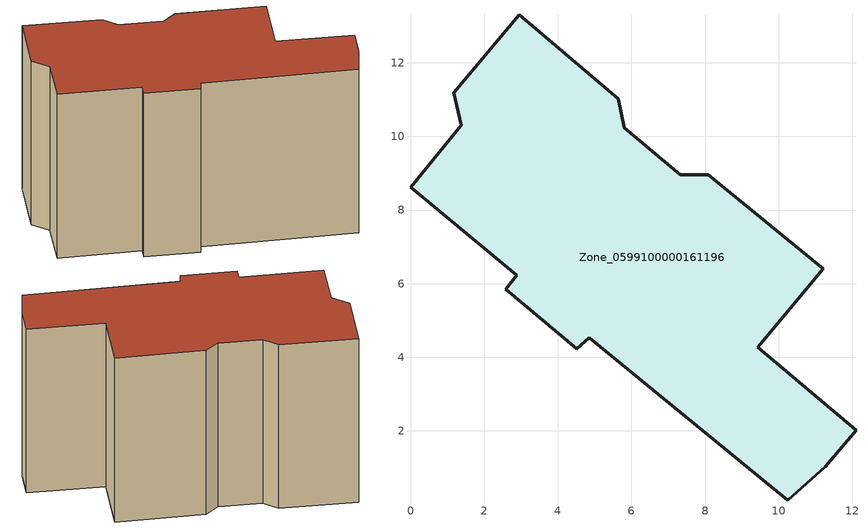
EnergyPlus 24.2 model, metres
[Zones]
Zone_0599100000161196
 floor ground (C_G): 10.25,0.11 4.85,4.54 4.52,4.24 2.59,5.85 2.89,6.22 0,8.62 1.38,10.29 1.17,11.19 2.95,13.31 5.64,11.02 5.8,10.24 7.33,8.96 8.08,8.96 11.21,6.4 9.43,4.28 12.1,2.02 11.26,1.03 z0
 wall outside (C_F): 2.95,13.31 1.17,11.19 1.38,10.29 0,8.62 2.89,6.22 2.59,5.85 4.52,4.24 4.85,4.54 10.25,0.11 11.26,1.03 12.1,2.02 9.43,4.28 11.21,6.4 8.08,8.96 7.33,8.96 5.8,10.24 5.64,11.02 2.95,13.31 z0:8.64
 roof outside (C_R): 4.85,4.54 10.25,0.11 11.26,1.03 12.1,2.02 9.43,4.28 11.21,6.4 8.08,8.96 7.33,8.96 5.8,10.24 5.64,11.02 2.95,13.31 1.17,11.19 1.38,10.29 0,8.62 2.89,6.22 2.59,5.85 4.52,4.24 z8.64
[BUILDING]
Pand.0599100000161196: North Axis=0; Terrain=City; Loads Convergence Tolerance Value=0.04; Temperature Convergence Tolerance Value=0.4; Solar Distribution=FullExterior; Maximum Number of Warmup Days=25; Minimum Number of Warmup Days=1
[Site:Location]
Rotterdam.The.Hague.AP_ZH_NLD Design_Conditions: Latitude=51.96; Longitude=4.45; Time Zone=1; Elevation=-4.5
[SITE:GROUNDTEMPERATURE:BUILDINGSURFACE]
18, 18, 18, 18, 18, 18, 18, 18, 18, 18, 18, 18
[MATERIAL] Thermal Absorptance=0.9; Solar Absorptance=0.7; Visible Absorptance=0.7
Name | Roughness | Thickness | Conductivity | Density | Specific Heat
G.TC.1946 | MediumSmooth | 0.15 | 1 | 540 | 1210
F.TC.1946 | Rough | 0.3 | 0.857143 | 1920 | 840
R.TC.1946 | MediumRough | 0.2 | 0.909091 | 1500 | 1000
[CONSTRUCTION]
C_G: G.TC.1946
C_F: F.TC.1946
C_R: R.TC.1946
[ZONE]
Zone_0599100000161196: Type=1; Multiplier=1; Ceiling Height=Autocalculate; Volume=Autocalculate; Floor Area=autocalculate; Part of Total Floor Area=Yes
[ZONEINFILTRATION:DESIGNFLOWRATE]
Infil_Zone_0599100000161196: Zone or ZoneList or Space or SpaceList=Zone_0599100000161196; Schedule=AlwaysOn; Design Flow Rate Calculation Method=Flow/Area; Flow Rate per Floor Area=0.003; Constant Term Coefficient=1; Temperature Term Coefficient=0; Velocity Term Coefficient=0; Velocity Squared Term Coefficient=0
[HVACTEMPLATE:ZONE:IDEALLOADSAIRSYSTEM]
Zone_0599100000161196: Maximum Heating Supply Air Temperature=50; Minimum Cooling Supply Air Temperature=13; Maximum Heating Supply Air Humidity Ratio=0.0156; Minimum Cooling Supply Air Humidity Ratio=0.0077; Heating Limit=NoLimit; Cooling Limit=NoLimit; Dehumidification Control Type=ConstantSensibleHeatRatio; Cooling Sensible Heat Ratio=0.7; Dehumidification Setpoint=60; Humidification Control Type=None; Humidification Setpoint=30; Outdoor Air Method=None; Outdoor Air Flow Rate per Person=0.00944; Outdoor Air Flow Rate per Zone Floor Area=0; Outdoor Air Flow Rate per Zone=0; Demand Controlled Ventilation Type=None; Outdoor Air Economizer Type=NoEconomizer; Heat Recovery Type=None; Sensible Heat Recovery Effectiveness=0.7; Latent Heat Recovery Effectiveness=0.65
[ZONECONTROL:THERMOSTAT]
ThermostatControl_Zone_0599100000161196: Zone or ZoneList=Zone_0599100000161196; Control Type Schedule=DualSetpointControlType; Control 1=Thermostat_Zone_0599100000161196; Temperature Difference Between Cutout And Setpoint=0
[THERMOSTATSETPOINT:DUALSETPOINT]
Thermostat_Zone_0599100000161196: Heating Setpoint Temperature Schedule=HeatingSetpoint_Zone_0599100000161196; Cooling Setpoint Temperature Schedule=CoolingSetpoint_Zone_0599100000161196
[SCHEDULE:COMPACT]
HeatingSetpoint_Zone_0599100000161196: Through: 12/31, For: AllDays, Until: 24:00, 21
CoolingSetpoint_Zone_0599100000161196: Through: 12/31, For: AllDays, Until: 24:00, 24
DualSetpointControlType: Through: 12/31, For: AllDays, Until: 24:00, 4
AlwaysOn: Through: 12/31, For: AllDays, Until: 24:00, 1
